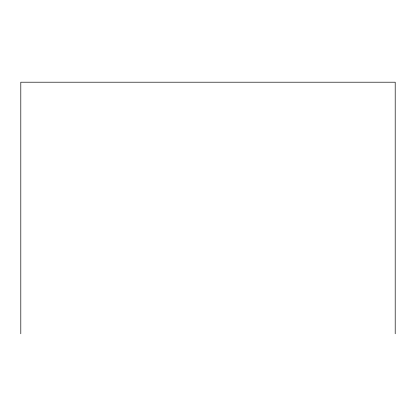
<?xml version="1.0" encoding="UTF-8"?>
<svg xmlns="http://www.w3.org/2000/svg" width="416" height="416" viewBox="0 0 416 416"><rect width="100%" height="100%" fill="white"/><g stroke="black" fill="none" stroke-linecap="round" stroke-linejoin="round"><path stroke-width="0.62" d="M395.2 333.793L395.2 82.207L20.8 82.207L20.8 333.793"/></g></svg>
